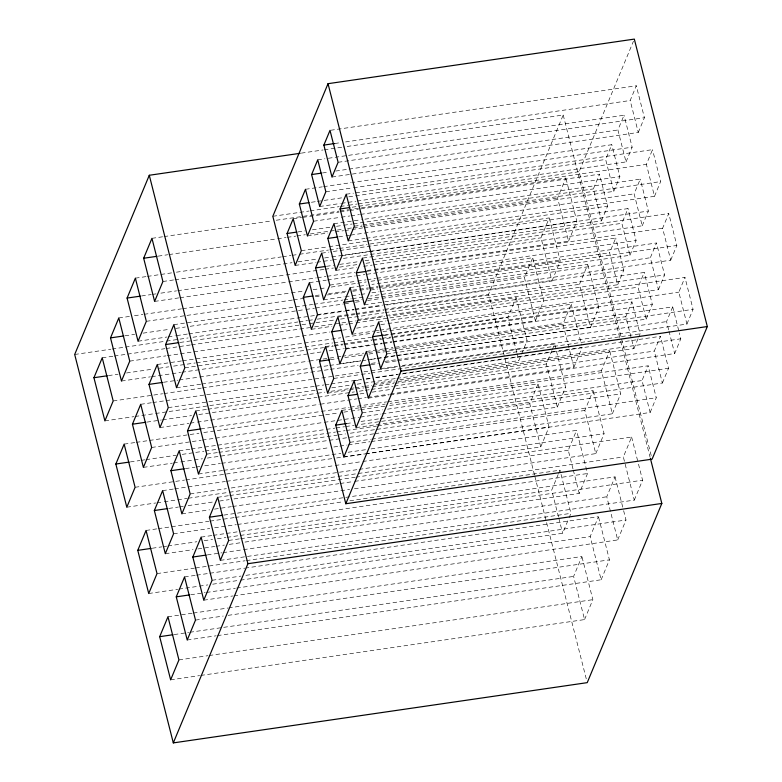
<?xml version="1.0" encoding="UTF-8"?>
<svg xmlns="http://www.w3.org/2000/svg" width="782" height="782" viewBox="0 0 782 782"><rect width="100%" height="100%" fill="white"/><g stroke="black" fill="none" stroke-linecap="round" stroke-linejoin="round"><path stroke-width="0.59" stroke-dasharray="3.91 2.93" d="M534.517 475.016L488.613 294.218L563.206 115.013L343.572 146.987M516.746 352.457L507.86 317.463L516.149 297.551L389.436 315.996M392.994 341.529L535.396 320.796L524.439 277.639L532.728 257.728L377.051 280.386M386.64 305.048L551.975 280.982L541.017 237.816L549.296 217.904L368.283 244.258M374.255 269.438L568.543 241.159L557.586 197.993L565.875 178.081L349.867 209.527M651.211 455.603L579.13 171.708L633.459 41.202M396.933 378.361L518.818 360.619L521.115 355.096M521.584 353.982L527.107 340.708L516.149 297.551M535.396 320.796L543.686 300.894L532.728 257.728M551.975 280.982L560.254 261.071L549.296 217.904M568.543 241.159L576.833 221.247L565.875 178.081M343.415 258.412L601.485 220.847L593.372 188.912L599.511 174.181L359.534 209.107M364.129 227.718L613.753 191.385L605.639 159.44L611.778 144.709L352.506 182.45M357.1 201.062L626.02 161.913L617.907 129.978L624.036 115.237L326.182 158.599M331.979 177.035L638.278 132.441L630.175 100.507L636.304 85.776L330.004 130.359M601.485 220.847L607.614 206.116L599.511 174.181M613.753 191.385L619.882 176.644L611.778 144.709M626.02 161.913L632.149 147.182L624.036 115.237M638.278 132.441L644.417 117.711L636.304 85.776M337.99 476.453L540.733 446.942L529.776 403.786L538.065 383.874L389.632 405.477M375.086 433.648L557.312 407.119L546.354 363.962L551.877 350.688M552.336 349.583L554.643 344.051L398.967 366.709M390.453 394.001L573.89 367.296L562.932 324.139L571.212 304.227L380.541 331.979M384.099 357.511L590.459 327.472L579.501 284.316L587.79 264.404L370.57 296.026M356.015 322.819L617.702 284.726L609.589 252.791L615.727 238.051L366.103 274.384M380.345 291.588L629.969 255.255L621.856 223.32L627.995 208.589L330.131 251.941M373.317 264.932L642.237 225.793L634.124 193.848L640.263 179.117L361.695 219.664M366.289 238.275L654.505 196.321L646.391 164.386L652.52 149.645L354.666 193.007M540.733 446.942L549.023 427.031L538.065 383.874M557.312 407.119L565.601 387.207L554.643 344.051M573.89 367.296L582.17 347.384L398.742 374.089M590.459 327.472L598.748 307.561L587.79 264.404M617.702 284.726L623.831 269.995L615.727 238.051M629.969 255.255L636.098 240.524L627.995 208.589M642.237 225.793L648.366 211.052L640.263 179.117M654.505 196.321L660.634 181.59L652.52 149.645M558.504 516.931L551.691 490.099L558.133 474.615M558.592 473.511L559.98 470.187L348.792 500.93M573.001 468.946L568.27 450.276L576.559 430.364L362.956 461.458M354.442 488.75L595.796 453.619L584.848 410.452L593.127 390.541L359.016 424.626M371.02 448.927L612.374 413.795L601.417 370.629L609.706 350.727L396.112 381.812M395.145 383.356L633.919 348.596L625.805 316.661L631.944 301.93L391.968 336.856M396.562 355.468L646.186 319.134L638.073 287.19L644.212 272.459L384.94 310.2M379.886 330.209L658.454 289.663L650.341 257.728L656.479 242.987L371.88 284.423M364.412 304.785L670.721 260.191L662.608 228.256L668.747 213.525L362.437 258.109M633.919 348.596L638.298 338.078M638.738 337.022L640.047 333.865L631.944 301.93M646.186 319.134L652.315 304.393L644.212 272.459M658.454 289.663L664.583 274.932L656.479 242.987M670.721 260.191L676.85 245.46L668.747 213.525M240.436 580.166L562.649 533.256L568.631 518.877M569.091 517.772L570.938 513.344L559.98 470.187M244.952 542.092L579.227 493.442L587.517 473.53L576.559 430.364M595.796 453.619L604.085 433.707L593.127 390.541M612.374 413.795L620.664 393.884L609.706 350.727M365.536 453.902L650.135 412.476L642.022 380.541L648.161 365.8L390.091 403.365M356.093 427.598L662.403 383.004L654.29 351.069L660.428 336.338L398.742 374.431M668.659 329.877L666.557 321.598L672.696 306.867L394.128 347.413M402.339 365.497L686.938 324.071L678.825 292.136L684.964 277.395L387.1 320.757M200.808 675.443L584.565 619.579L573.607 576.422L581.896 556.51L229.517 607.8M217.386 635.619L601.143 579.755L590.185 536.599L598.474 516.687L246.095 567.976M233.965 595.796L617.712 539.932L606.754 496.775L615.043 476.864L238.53 531.672M220.368 560.362L634.29 500.109L623.332 456.952L631.621 437.04L356.475 477.088M650.135 412.476L656.264 397.745L648.161 365.8M662.403 383.004L668.532 368.273L660.428 336.338M390.071 394.969L674.671 353.542L680.799 338.802L679.304 332.888M686.938 324.071L693.067 309.34L684.964 277.395M584.565 619.579L592.854 599.667L581.896 556.51M601.143 579.755L609.432 559.844L598.474 516.687M617.712 539.932L626.001 520.02L623.635 510.695M634.29 500.109L642.579 480.197L638.141 462.7M334.725 143.517L340.757 142.637M345.576 141.933L630.175 100.507M301.334 153.135L323.064 149.968M324.266 149.792L342.369 147.163M317.736 159.831L324.97 158.775M338.107 162.294L644.417 117.711M322.458 172.978L328.489 172.108M335.722 171.053L347.785 169.293M348.987 169.117L617.907 129.978M305.469 189.293L322.35 186.839M323.562 186.663L351.294 182.626M325.85 191.766L352.379 187.905M353.581 187.729L632.149 147.182M346.221 194.229L353.454 193.183M311.392 202.274L316.221 201.57M317.424 201.394L342.751 197.709M348.782 196.829L605.639 159.44M319.711 206.497L340.209 203.516M341.421 203.34L355.888 201.228M272.83 216.291L309.007 211.032M310.21 210.857L339.153 206.644M340.356 206.468L347.599 205.412M348.801 205.236L357.247 204.004M358.449 203.828L579.13 171.708M352.144 207.21L646.391 164.386M151.952 238.334L162.812 236.76M164.025 236.584L271.422 220.944M276.251 220.241L339.007 211.111M340.209 210.935L348.655 209.703M293.201 218.765L301.647 217.533M302.849 217.357L339.026 212.098M340.238 211.922L348.674 210.69M349.886 210.514L358.322 209.283M313.582 221.238L340.111 217.367M341.314 217.201L349.759 215.969M350.962 215.793L359.407 214.561M360.61 214.385L619.882 176.644M333.953 223.701L360.482 219.84M297.922 231.922L305.156 230.866M312.399 229.81L330.483 227.181M336.514 226.301L342.545 225.421M343.748 225.245L352.193 224.023M353.396 223.847L593.372 188.912M354.334 226.174L361.567 225.118M362.77 224.942L660.634 181.59M158.15 256.144L167.798 254.737M169.01 254.561L276.408 238.93M277.62 238.754L286.065 237.523M287.268 237.347L295.723 236.115M296.925 235.939L305.371 234.708M310.2 234.004L342.78 229.263M347.609 228.559L352.438 227.855M353.64 227.679L362.095 226.457M363.298 226.281L557.586 197.993M307.443 235.969L327.951 232.987M335.185 231.931L343.621 230.7M344.833 230.524L350.864 229.644M352.066 229.468L362.916 227.894M338.674 236.858L344.706 235.978M345.908 235.802L349.525 235.274M350.737 235.099L634.124 193.848M348.195 240.905L365.077 238.451M301.314 250.699L327.844 246.838M329.046 246.662L366.435 241.218M367.638 241.052L607.614 206.116M135.374 278.157L146.234 276.584M147.446 276.408L171.581 272.889M176.409 272.185L281.393 256.907M282.605 256.731L291.051 255.499M292.253 255.323L298.294 254.443M299.496 254.267L328.46 250.054M329.672 249.878L338.117 248.647M339.32 248.471L367.081 244.434M321.685 253.173L328.919 252.117M162.91 281.5L173.77 279.917M174.982 279.741L292.038 262.703M298.069 261.823L317.375 259.008M324.618 257.962L330.649 257.082M331.861 256.907L369.27 251.462M370.473 251.286L576.833 221.247M342.066 255.636L648.366 211.052M295.176 265.44L315.684 262.449M316.886 262.273L331.353 260.171M332.565 259.995L338.596 259.116M326.407 266.33L333.64 265.274M339.671 264.394L358.967 261.589M364.998 260.709L371.03 259.829M372.232 259.653L621.856 223.32M141.571 295.967L151.219 294.56M152.431 294.384L156.048 293.856M160.877 293.152L176.566 290.865M177.778 290.689L323.797 269.438M324.999 269.262L333.445 268.031M339.486 267.151L357.579 264.521M366.035 263.29L370.854 262.586M375.683 261.882L541.017 237.816M335.928 270.377L356.426 267.395M363.669 266.339L372.105 265.108M154.621 301.412L178.755 297.893M179.968 297.717L287.365 282.087M288.578 281.911L316.329 277.874M317.541 277.698L325.986 276.466M327.189 276.29L354.95 272.244M367.012 270.494L373.053 269.614M367.159 271.266L373.19 270.386M374.392 270.21L662.608 228.256M309.418 282.644L326.309 280.181M327.511 280.005L355.243 275.968M356.455 275.792L364.891 274.56M329.799 285.107L356.328 281.246M357.53 281.07L365.976 279.839M367.178 279.663L375.624 278.441M376.826 278.265L636.098 240.524M118.796 317.981L129.665 316.397M134.484 315.703L142.94 314.472M144.142 314.296L181.551 308.851M182.763 308.675L290.161 293.035M291.373 292.859L303.436 291.109M313.093 289.702L319.124 288.822M320.337 288.646L326.368 287.766M331.197 287.062L356.533 283.377M357.745 283.201L366.191 281.97M371.02 281.266L375.839 280.562M350.17 287.58L358.615 286.349M359.818 286.173L367.051 285.117M315.351 295.616L320.17 294.912M328.616 293.69L346.7 291.051M352.731 290.181L368.41 287.893M369.612 287.717L378.058 286.486M379.26 286.32L609.589 252.791M146.332 321.324L292.351 300.063M293.563 299.887L305.625 298.128M315.283 296.73L320.112 296.026M327.355 294.97L346.661 292.155M352.692 291.285L358.723 290.405M359.935 290.23L368.381 288.998M369.593 288.822L378.038 287.59M379.241 287.414L560.254 261.071M370.551 290.044L377.784 288.998M382.603 288.294L676.85 245.46M323.66 299.838L344.168 296.857M345.37 296.681L359.837 294.579M361.049 294.403L367.081 293.524M371.9 292.82L379.133 291.764M173.868 324.657L312.644 304.452M313.856 304.276L342.819 300.063M344.021 299.887L351.265 298.832M352.467 298.656L365.741 296.73M354.891 300.728L362.125 299.682M368.156 298.802L380.218 297.043M381.421 296.867L650.341 257.728M124.993 335.781L134.651 334.383M143.096 333.152L169.645 329.29M175.676 328.411L185.334 327.003M190.163 326.299L304.804 309.613M306.006 309.437L314.462 308.206M315.664 308.03L343.415 303.993M344.627 303.817L349.456 303.113M355.487 302.233L361.519 301.353M367.56 300.474L380.834 298.548M382.036 298.372L524.439 277.639M317.531 314.579L344.06 310.718M345.263 310.542L353.708 309.31M354.911 309.134L382.652 305.097M383.854 304.921L623.831 269.995M138.043 341.226L167.006 337.013M168.218 336.837L175.451 335.781M176.664 335.605L187.524 334.031M188.736 333.855L315.439 315.41M316.651 315.234L344.403 311.187M345.615 311.021L354.06 309.789M355.263 309.613L381.812 305.742M74.691 354.471L110.897 349.202M112.1 349.026L124.172 347.267M125.374 347.091L165.198 341.294M166.41 341.118L188.13 337.951M192.959 337.257L297.942 321.969M299.154 321.793L307.6 320.561M308.802 320.385L312.429 319.858M317.248 319.164L354.666 313.709M355.869 313.543L383.62 309.496M384.832 309.32L488.613 294.218M337.902 317.042L354.784 314.589M355.996 314.413L383.727 310.376M180.065 342.457L307.981 323.836M309.183 323.66L335.732 319.799M340.561 319.095L346.592 318.215M347.804 318.039L384.011 312.771M385.213 312.595L579.501 284.316M358.283 319.515L384.812 315.654M386.015 315.478L664.583 274.932M102.227 357.804L113.087 356.221M114.289 356.045L126.361 354.295M127.564 354.119L164.973 348.674M166.185 348.498L190.319 344.979M191.522 344.803L309.789 327.59M314.618 326.886L333.924 324.08M335.136 323.904L347.198 322.145M348.41 321.969L355.644 320.913M356.856 320.737L384.607 316.7M311.392 329.31L331.9 326.329M339.134 325.273L347.57 324.041M348.782 323.865L354.813 322.995M378.654 321.988L385.888 320.933M129.753 361.137L165.96 355.869M167.172 355.693L179.234 353.943M180.447 353.767L301.119 336.201M302.331 336.025L330.082 331.979M342.624 330.2L349.388 329.173M356.631 328.117L375.937 325.302M380.766 324.608L387.246 323.709M388.009 323.553L638.073 287.19M352.144 334.246L373.855 331.089M375.057 330.913L378.674 330.385M157.29 364.48L181.424 360.961M182.636 360.785L303.308 343.22M304.521 343.044L340.717 337.775M345.546 337.071L372.095 333.21M376.924 332.506L379.338 332.155M384.578 334.96L678.825 292.136M108.415 375.604L118.072 374.207M126.518 372.975L153.067 369.104M159.098 368.234L168.756 366.826M173.584 366.123L195.305 362.956M196.507 362.78L332.878 342.936M334.08 342.76L371.499 337.316M383.561 335.556L389.592 334.676M390.805 334.5L507.86 317.463M325.635 346.514L332.878 345.458M334.08 345.282L342.526 344.06M343.728 343.885L371.46 339.847M372.672 339.671L381.108 338.44M382.32 338.264L390.756 337.032M184.826 367.814L323.601 347.619M324.813 347.443L333.259 346.211M334.471 346.035L342.917 344.803M344.119 344.627L371.88 340.59M373.082 340.414L598.748 307.561M121.474 381.049L150.437 376.836M151.64 376.66L170.945 373.855M172.157 373.679L180.603 372.447M181.805 372.271L321.793 351.89M329.036 350.835L335.067 349.965M336.28 349.789L343.513 348.733M344.725 348.557L372.476 344.51M373.688 344.334L382.134 343.112M383.336 342.936L391.792 341.705M346.015 348.987L372.545 345.126M373.747 344.95L382.193 343.718M383.395 343.542L391.841 342.311M393.043 342.135L652.315 304.393M366.387 351.45L383.268 348.997M384.48 348.821L392.916 347.589M163.487 382.281L177.964 380.169M179.176 379.993L198.481 377.188M199.684 377.012L308.294 361.206M309.506 361.03L336.055 357.159M337.257 356.983L340.884 356.455M342.086 356.279L363.806 353.122M368.635 352.418L374.676 351.538M375.878 351.362L562.932 324.139M330.356 359.671L337.599 358.615M344.833 357.56L362.916 354.93M368.948 354.05L374.979 353.171M376.181 352.995L384.627 351.773M385.829 351.597L625.805 316.661M386.767 353.923L693.067 309.34M339.877 363.718L360.385 360.737M367.618 359.681L376.054 358.449M377.266 358.273L383.297 357.403M384.5 357.227L395.35 355.644M176.536 387.725L200.671 384.216M201.883 384.04L309.281 368.4M310.493 368.224L328.596 365.595M329.799 365.419L361.176 360.854M362.379 360.678L366.005 360.15M370.824 359.446L382.897 357.687M113.185 400.961L162.656 393.757M163.868 393.59L201.277 388.136M202.479 387.96L329.193 369.524M330.405 369.348L358.156 365.302M371.43 363.376L377.462 362.496M384.705 361.44L396.777 359.681M397.979 359.505L527.107 340.708M371.108 364.608L378.341 363.552M385.585 362.506L396.435 360.922M397.637 360.746L666.557 321.598M380.629 368.654L397.51 366.201M140.711 404.304L151.581 402.72M152.783 402.544L164.855 400.785M166.058 400.609L359.143 372.506M363.972 371.802L370.003 370.922M371.206 370.746L397.755 366.885M333.748 378.449L360.277 374.588M361.48 374.412L369.925 373.19M371.127 373.014L640.047 333.865M168.247 407.637L314.266 386.386M315.478 386.21L323.924 384.979M325.126 384.803L329.955 384.099M331.167 383.923L361.333 379.534M366.162 378.83L370.991 378.126M375.819 377.423L397.539 374.265M354.119 380.922L361.362 379.866M366.181 379.162L371.01 378.468M375.829 377.765L397.539 374.607M104.896 420.872L133.859 416.659M135.061 416.483L154.367 413.668M155.579 413.492L324.53 388.908M331.763 387.852L351.079 385.037M357.11 384.158L363.141 383.288M364.353 383.112L395.731 378.537M374.5 383.395L394.998 380.404M399.827 379.71L680.799 338.802M195.783 410.97L206.644 409.397M207.856 409.221L316.466 393.405M317.668 393.229L324.911 392.183M330.942 391.303L349.046 388.664M350.248 388.488L353.875 387.96M355.077 387.784L363.522 386.562M364.735 386.386L371.978 385.331M373.18 385.155L394.9 381.987M327.619 393.19L348.117 390.198M349.319 390.023L363.796 387.921M364.998 387.745L371.03 386.865M372.232 386.689L393.942 383.532M146.908 422.104L161.395 419.993M162.597 419.817L191.561 415.604M198.804 414.548L317.062 397.334M318.274 397.158L354.471 391.89M359.3 391.186L364.129 390.482M365.331 390.306L370.16 389.602M371.372 389.426L393.092 386.269M394.294 386.093L546.354 363.962M360.052 393.903L366.074 393.023M372.105 392.144L391.401 389.338M396.23 388.634L654.29 351.069M159.958 427.549L188.921 423.336M190.134 423.16L196.165 422.28M197.367 422.104L209.439 420.345M210.641 420.169L319.252 404.362M320.464 404.186L356.67 398.918M357.873 398.742L366.318 397.51M367.53 397.334L389.25 394.177M368.361 398.126L388.869 395.145M200.769 428.956L211.629 427.373M212.841 427.197L320.239 411.567M321.451 411.391L349.202 407.344M350.414 407.168L386.611 401.899M387.823 401.723L601.417 370.629M341.851 410.394L385.272 404.069M124.142 444.127L135.003 442.544M136.205 442.368L148.277 440.608M149.479 440.432L198.96 433.228M203.789 432.524L338.948 412.857M343.777 412.153L349.808 411.273M351.01 411.097L359.456 409.866M360.668 409.69L384.803 406.181M362.232 412.857L382.73 409.876M387.559 409.172L668.532 368.273M151.669 447.46L201.15 440.256M202.362 440.08L214.424 438.321M215.637 438.145L323.034 422.515M324.247 422.339L359.241 417.246M360.443 417.07L380.961 414.089M382.163 413.913L565.601 387.207M346.573 423.541L352.604 422.671M361.049 421.439L379.133 418.81M380.345 418.634L642.022 380.541M179.205 450.794L190.065 449.22M191.277 449.044L216.614 445.349M217.826 445.173L325.224 429.543M326.436 429.367L334.882 428.135M336.084 427.959L344.539 426.728M345.742 426.552L354.187 425.33M130.33 461.927L139.988 460.52M141.19 460.344L144.817 459.816M146.019 459.64L176.194 455.251M182.226 454.371L203.946 451.214M205.148 451.038L217.22 449.279M218.422 449.103L335.488 432.065M336.69 431.889L345.136 430.657M346.348 430.481L376.513 426.092M377.726 425.916L529.776 403.786M206.741 454.137L217.601 452.553M218.813 452.377L337.071 435.163M338.283 434.988L345.517 433.932M350.346 433.228L375.692 429.543M376.895 429.367L620.664 393.884M143.389 467.372L172.343 463.159M173.555 462.983L179.586 462.103M180.798 461.927L202.518 458.76M207.347 458.057L328.02 440.491M329.232 440.315L373.884 433.815M349.965 442.329L370.463 439.347M371.675 439.171L656.264 397.745M185.402 468.604L195.05 467.196M196.262 467.02L199.879 466.492M204.708 465.789L220.397 463.501M221.599 463.325L329.007 447.695M333.836 446.991L338.665 446.287M339.867 446.111L347.11 445.066M348.313 444.89L370.033 441.722M371.245 441.547L584.848 410.452M198.452 474.048L222.587 470.529M223.799 470.353L340.854 453.316M348.098 452.26L366.191 449.63M135.1 487.284L184.572 480.08M185.784 479.904L331.803 458.653M336.631 457.949L364.383 453.902M365.595 453.726L549.023 427.031M343.836 457.059L364.334 454.078M162.627 490.617L173.496 489.033M174.699 488.858L225.382 481.487M226.594 481.311L333.992 465.671M335.204 465.495L361.753 461.634M190.163 493.96L226.369 488.682M231.198 487.988L357.912 469.542M359.114 469.366L604.085 433.707M126.811 507.195L155.774 502.973M156.977 502.797L163.008 501.927M164.22 501.751L187.152 498.408M188.354 498.232L228.178 492.435M229.38 492.259L336.788 476.629M217.699 497.293L228.559 495.71M229.771 495.534L355.272 477.264M168.824 508.417L178.482 507.019M179.684 506.844L183.301 506.316M188.13 505.612L213.476 501.927M219.507 501.047L229.165 499.639M233.994 498.936L338.977 483.657M340.19 483.481L353.464 481.546M354.666 481.37L568.27 450.276M181.874 513.862L209.635 509.825M214.464 509.121L231.355 506.668M232.557 506.492L349.622 489.454M223.896 515.094L623.332 456.952M146.058 530.44L156.918 528.857M158.12 528.681L208.804 521.311M210.016 521.135L234.15 517.616M235.353 517.44L342.76 501.809M173.584 533.774L209.791 528.505M214.62 527.801L236.34 524.644M237.552 524.468L587.517 473.53M201.121 537.117L211.981 535.533M213.193 535.357L225.255 533.598M226.467 533.422L237.327 531.848M152.246 548.241L161.903 546.843M163.106 546.667L166.732 546.139M167.935 545.963L196.898 541.74M204.141 540.694L212.587 539.463M217.416 538.759L225.861 537.527M227.063 537.351L239.136 535.592M240.338 535.426L551.691 490.099M228.657 540.45L239.517 538.866M240.729 538.69L642.579 480.197M165.305 553.685L193.056 549.648M197.885 548.944L214.776 546.491M215.988 546.315L224.434 545.083M229.263 544.38L240.123 542.796M207.318 554.917L221.795 552.806M223.007 552.639L242.312 549.824M243.515 549.648L606.754 496.775M157.016 573.597L194.425 568.152M195.627 567.976L245.108 560.772M246.31 560.606L570.938 513.344M184.542 576.94L195.412 575.357M196.614 575.181L208.686 573.421M209.889 573.245L244.883 568.152M212.078 580.273L241.042 576.06M245.871 575.357L626.001 520.02M148.727 593.509L177.69 589.296M178.892 589.12L198.198 586.304M199.41 586.138L207.856 584.907M212.684 584.203L239.233 580.332M190.74 594.74L205.216 592.629M206.428 592.453L235.392 588.24M236.594 588.064L590.185 536.599M203.789 600.185L232.753 595.972M167.974 616.763L192.108 613.244M193.31 613.068L228.305 607.976M195.5 620.097L223.261 616.06M228.09 615.356L609.432 559.844M174.161 634.564L188.648 632.452M189.85 632.276L573.607 576.422M187.221 640.008L216.174 635.795M178.931 659.92L207.895 655.707M209.097 655.531L592.854 599.667M170.642 679.832L199.606 675.619M672.696 306.867L679.001 331.705M668.962 331.069L674.671 353.542M563.206 115.013L620.331 340.023M620.634 341.206L650.096 457.265M631.621 437.04L637.838 461.536M571.212 304.227L581.583 345.048M615.043 476.864L623.342 509.522M573.304 470.109L579.227 493.442M517.039 353.62L518.818 360.619M558.798 518.095L562.649 533.256M534.81 476.179L586.637 680.311"/><path stroke-width="1.17" d="M300.132 153.311L149.284 175.266L74.691 354.471L173.311 742.9L587.233 682.647L661.826 503.452L650.399 458.447M93.938 377.716L102.227 357.804L113.185 400.961L104.896 420.872L93.938 377.716L107.212 375.78M110.516 337.892L118.796 317.981L129.753 361.137L121.474 381.049L110.516 337.892L123.791 335.957M127.085 298.069L135.374 278.157L146.332 321.324L138.043 341.226L127.085 298.069L140.359 296.143M143.663 258.246L151.952 238.334L162.91 281.5L154.621 301.412L143.663 258.246L156.938 256.32M115.853 464.029L124.142 444.127L135.1 487.284L126.811 507.195L115.853 464.029L129.128 462.103M132.432 424.215L140.711 404.304L151.669 447.46L143.389 467.372L132.432 424.215L145.706 422.28M149 384.392L157.29 364.48L168.247 407.637L159.958 427.549L149 384.392L162.275 382.457M165.579 344.569L173.868 324.657L184.826 367.814L176.536 387.725L165.579 344.569L178.853 342.633M328.029 83.684L272.83 216.291L345.81 503.735L652.11 459.151L707.309 326.544L634.329 39.1L328.029 83.684L401.01 371.127L345.81 503.735M137.769 550.352L146.058 530.44L157.016 573.597L148.727 593.509L137.769 550.352L151.043 548.417M154.347 510.529L162.627 490.617L173.584 533.774L165.305 553.685L154.347 510.529L167.622 508.593M170.916 470.705L179.205 450.794L190.163 493.96L181.874 513.862L170.916 470.705L184.19 468.78M187.494 430.882L195.783 410.97L206.741 454.137L198.452 474.048L187.494 430.882L200.769 428.956M287.072 233.495L293.201 218.765L301.314 250.699L295.176 265.44L287.072 233.495L296.72 232.098M299.34 204.034L305.469 189.293L313.582 221.238L307.443 235.969L299.34 204.034L308.988 202.626M311.607 174.562L317.736 159.831L325.85 191.766L319.711 206.497L311.607 174.562L321.255 173.154M323.875 145.09L330.004 130.359L338.107 162.294L331.979 177.035L323.875 145.09L334.725 143.517M159.684 636.675L167.974 616.763L178.931 659.92L170.642 679.832L159.684 636.675L172.959 634.74M176.263 596.852L184.542 576.94L195.5 620.097L187.221 640.008L176.263 596.852L189.537 594.916M192.831 557.028L201.121 537.117L212.078 580.273L203.789 600.185L192.831 557.028L206.106 555.093M209.41 517.205L217.699 497.293L228.657 540.45L220.368 560.362L209.41 517.205L222.684 515.27M303.289 297.375L309.418 282.644L317.531 314.579L311.392 329.31L303.289 297.375L312.937 295.967M315.557 267.903L321.685 253.173L329.799 285.107L323.66 299.838L315.557 267.903L325.204 266.506M327.824 238.432L333.953 223.701L342.066 255.636L335.928 270.377L327.824 238.432L337.472 237.034M340.092 208.97L346.221 194.229L354.334 226.174L348.195 240.905L340.092 208.97L349.74 207.562M319.506 361.245L325.635 346.514L333.748 378.449L327.619 393.19L319.506 361.245L329.154 359.847M331.773 331.783L337.902 317.042L346.015 348.987L339.877 363.718L331.773 331.783L341.421 330.375M344.041 302.311L350.17 287.58L358.283 319.515L352.144 334.246L344.041 302.311L353.689 300.904M356.309 272.84L362.437 258.109L370.551 290.044L364.412 304.785L356.309 272.84L365.956 271.442M173.311 742.9L247.904 563.705L149.284 175.266M335.722 425.125L341.851 410.394L349.965 442.329L343.836 457.059L335.722 425.125L346.573 423.541M347.99 395.653L354.119 380.922L362.232 412.857L356.093 427.598L347.99 395.653L357.638 394.255M360.258 366.191L366.387 351.45L374.5 383.395L368.361 398.126L360.258 366.191L369.906 364.783M372.525 336.719L378.654 321.988L386.767 353.923L380.629 368.654L372.525 336.719L383.375 335.136M401.01 371.127L707.309 326.544M247.904 563.705L661.826 503.452"/></g></svg>
